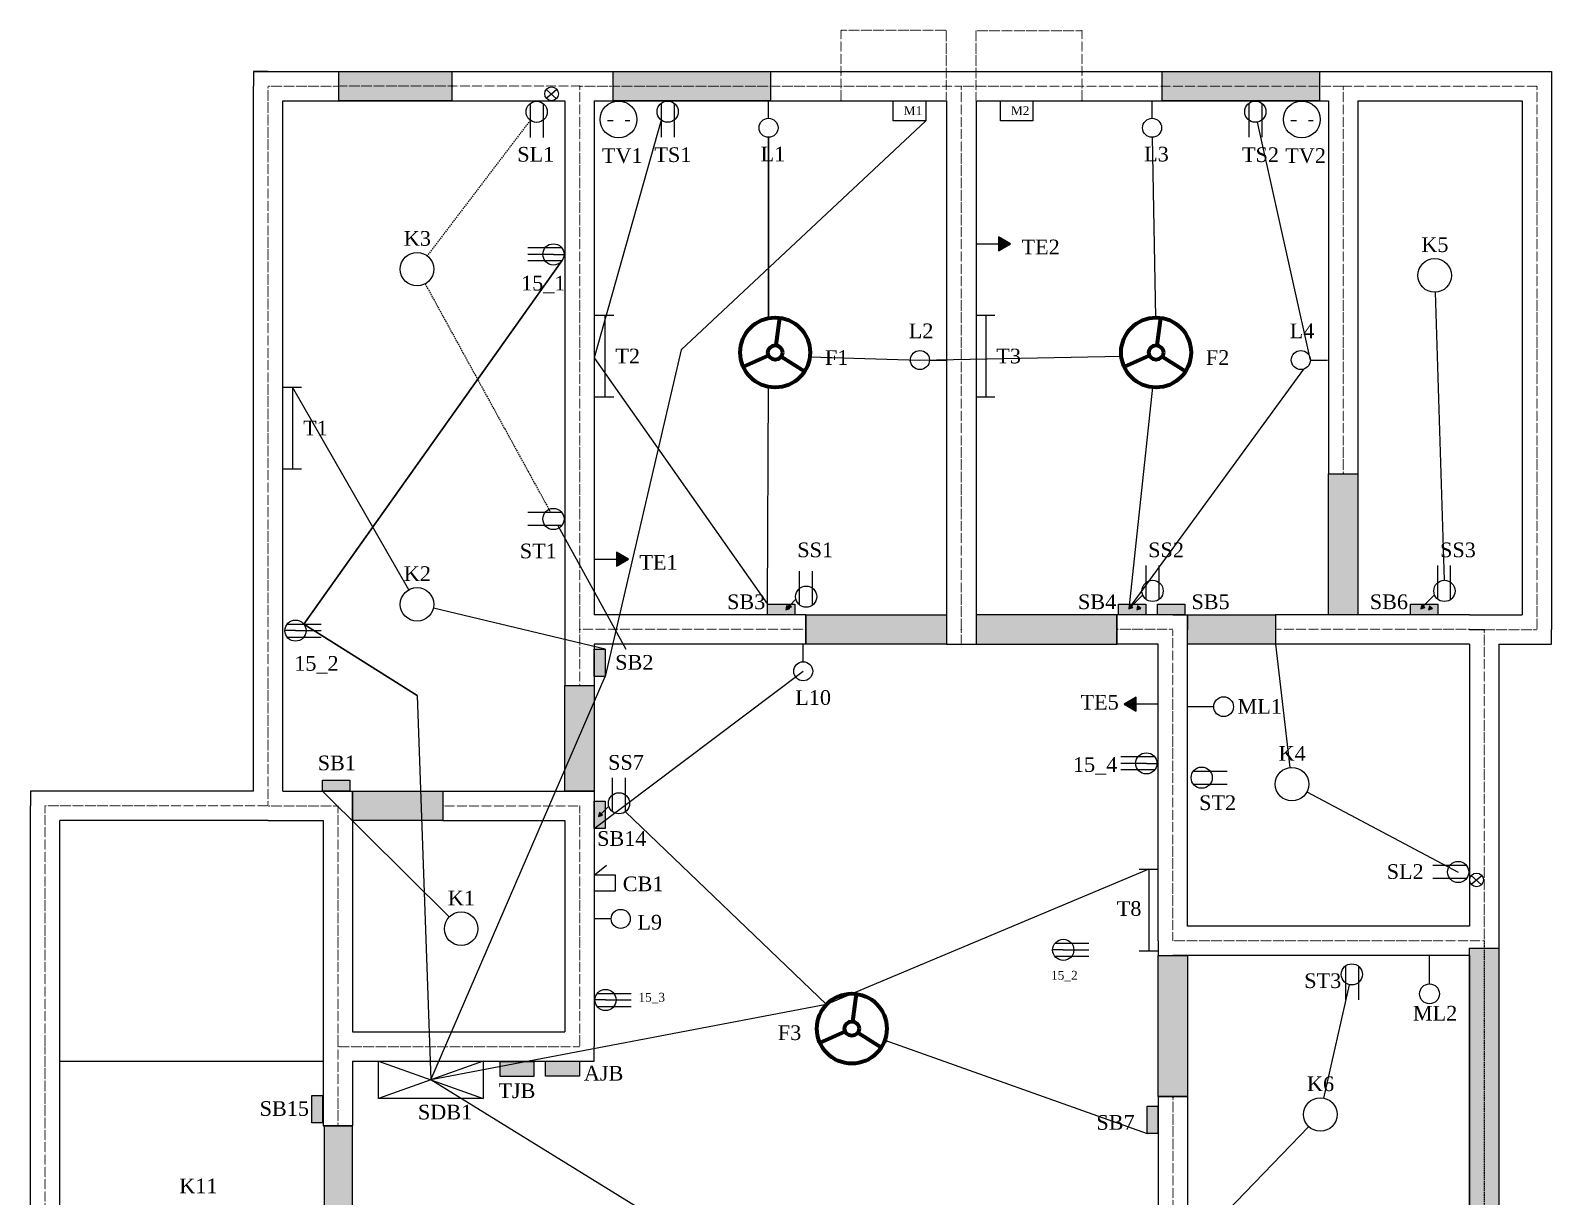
# Model space of a CAD drawing. Header units: inches. Extents: x -1325 to 3116, y -95 to 942.
# Drawn here: x 1796 to 2314, y 490 to 887 of the extents above; entities that cross this region are included whole.
import ezdxf

# ---------------------------------------------------------------- set-up
doc = ezdxf.new("R2010")
doc.units = ezdxf.units.IN
doc.header["$MEASUREMENT"] = 0
doc.linetypes.add('DASHED', pattern=[0.75, 0.5, -0.25])
doc.linetypes.add('DOT', pattern=[0.25, 0, -0.25])

msp = doc.modelspace()

# ---------------------------------------------------------------- hatches: boundary and pattern name
h = msp.add_hatch(color=63)
h.set_gradient(color1=(152, 176, 79), color2=(174, 193, 118), one_color=1, tint=0.61, name='SPHERICAL')
h.paths.add_polyline_path([(1900.53, 873.1), (1939.03, 873.1), (1939.03, 863.1), (1900.53, 863.1)])
h.paths.add_polyline_path([(1993.96, 873.1), (2047.53, 873.1), (2047.53, 863.1), (1993.96, 863.1)])
h.paths.add_polyline_path([(2180.9, 873.1), (2234.46, 873.1), (2234.46, 863.1), (2180.9, 863.1)])
h = msp.add_hatch(color=256)
h.set_gradient(one_color=1, tint=1)
h.paths.add_polyline_path([(2129.31, 814.47), (2125.2, 816.84), (2125.2, 812.1)])
h = msp.add_hatch(color=256)
h.set_gradient(color1=(7, 8, 8), color2=(28, 33, 33), one_color=1, tint=0.12, name='SPHERICAL')
h.paths.add_polyline_path([(2129.31, 814.47), (2125.2, 816.84), (2125.2, 812.1)])
h = msp.add_hatch(color=256)
h.set_gradient(color1=(186, 167, 69), color2=(201, 186, 110), one_color=1, tint=0.61, name='SPHERICAL')
h.paths.add_polyline_path([(2237.53, 736.1), (2247.58, 736.1), (2247.58, 688.1), (2237.53, 688.1)])
h = msp.add_hatch(color=256)
h.set_gradient(one_color=1, tint=1)
h.paths.add_polyline_path([(1999.16, 707.09), (1995.06, 709.46), (1995.06, 704.72)])
h = msp.add_hatch(color=256)
h.set_gradient(color1=(7, 8, 8), color2=(28, 33, 33), one_color=1, tint=0.12, name='SPHERICAL')
h.paths.add_polyline_path([(1999.16, 707.09), (1995.06, 709.46), (1995.06, 704.72)])
h = msp.add_hatch(color=256)
h.set_gradient(color1=(131, 145, 143), color2=(117, 132, 130), one_color=1, tint=0.49, name='SPHERICAL')
h.paths.add_polyline_path([(2046.55, 691.78), (2055.87, 691.78), (2055.87, 688.1), (2046.55, 688.1)])
h = msp.add_hatch(color=256)
h.set_gradient(color1=(7, 8, 8), color2=(28, 33, 33), one_color=1, tint=0.12, name='SPHERICAL')
h.paths.add_polyline_path([(2053.05, 691.24), (2052.74, 689.83), (2054.12, 690.27)])
h = msp.add_hatch(color=256)
h.set_gradient(color1=(7, 8, 8), color2=(28, 33, 33), one_color=1, tint=0.12, name='SPHERICAL')
h.paths.add_polyline_path([(2053.64, 691.77), (2053.32, 690.36), (2054.7, 690.8)])
h = msp.add_hatch(color=256)
h.set_gradient(color1=(131, 145, 143), color2=(117, 132, 130), one_color=1, tint=0.49, name='SPHERICAL')
h.paths.add_polyline_path([(2166.05, 691.78), (2175.37, 691.78), (2175.37, 688.1), (2166.05, 688.1)])
h = msp.add_hatch(color=256)
h.set_gradient(color1=(7, 8, 8), color2=(28, 33, 33), one_color=1, tint=0.12, name='SPHERICAL')
h.paths.add_polyline_path([(2169.91, 691.62), (2169.6, 690.21), (2170.98, 690.64)])
h = msp.add_hatch(color=256)
h.set_gradient(color1=(7, 8, 8), color2=(28, 33, 33), one_color=1, tint=0.12, name='SPHERICAL')
h.paths.add_polyline_path([(2172.55, 691.24), (2172.24, 689.83), (2173.62, 690.27)])
h = msp.add_hatch(color=256)
h.set_gradient(color1=(131, 145, 143), color2=(117, 132, 130), one_color=1, tint=0.49, name='SPHERICAL')
h.paths.add_polyline_path([(2179.28, 691.78), (2188.6, 691.78), (2188.6, 688.1), (2179.28, 688.1)])
h = msp.add_hatch(color=256)
h.set_gradient(color1=(131, 145, 143), color2=(117, 132, 130), one_color=1, tint=0.49, name='SPHERICAL')
h.paths.add_polyline_path([(2265.43, 691.78), (2274.74, 691.78), (2274.74, 688.1), (2265.43, 688.1)])
h = msp.add_hatch(color=256)
h.set_gradient(color1=(7, 8, 8), color2=(28, 33, 33), one_color=1, tint=0.12, name='SPHERICAL')
h.paths.add_polyline_path([(2269.29, 691.62), (2268.97, 690.21), (2270.35, 690.64)])
h = msp.add_hatch(color=256)
h.set_gradient(color1=(7, 8, 8), color2=(28, 33, 33), one_color=1, tint=0.12, name='SPHERICAL')
h.paths.add_polyline_path([(2271.93, 691.24), (2271.61, 689.83), (2272.99, 690.27)])
h = msp.add_hatch(color=256)
h.set_gradient(color1=(186, 167, 69), color2=(201, 186, 110), one_color=1, tint=0.61, name='SPHERICAL')
h.paths.add_polyline_path([(2059.53, 688.1), (2107.53, 688.1), (2107.53, 678.1), (2059.53, 678.1)])
h = msp.add_hatch(color=256)
h.set_gradient(color1=(186, 167, 69), color2=(171, 153, 63), one_color=1, tint=0.46, name='SPHERICAL')
h.paths.add_polyline_path([(2117.53, 678.1), (2165.53, 678.1), (2165.53, 688.1), (2117.53, 688.1)])
h = msp.add_hatch(color=256)
h.set_gradient(color1=(186, 167, 69), color2=(201, 186, 110), one_color=1, tint=0.61, name='SPHERICAL')
h.paths.add_polyline_path([(2189.53, 688.1), (2219.53, 688.1), (2219.53, 678.1), (2189.53, 678.1)])
h = msp.add_hatch(color=256)
h.set_gradient(color1=(131, 145, 143), color2=(117, 132, 130), one_color=1, tint=0.49, name='SPHERICAL')
h.paths.add_polyline_path([(1991.21, 676.43), (1991.21, 667.11), (1987.53, 667.11), (1987.53, 676.43)])
h = msp.add_hatch(color=256)
h.set_gradient(color1=(186, 167, 69), color2=(201, 186, 110), one_color=1, tint=0.61, name='SPHERICAL')
h.paths.add_polyline_path([(1977.53, 664.1), (1987.53, 664.1), (1987.53, 628.1), (1977.53, 628.1)])
h.paths.add_polyline_path([(1935.91, 618.1), (1905.16, 618.1), (1905.16, 628.1), (1935.91, 628.1)])
h.paths.add_polyline_path([(1905.16, 514.1), (1895.53, 514.1), (1895.53, 430.1), (1905.16, 430.1)])
h.paths.add_polyline_path([(2013.53, 430.1), (2061.58, 430.1), (2061.58, 420.1), (2013.53, 420.1)])
h.paths.add_polyline_path([(2119.53, 370.1), (2071.53, 370.1), (2071.53, 360.1), (2119.53, 360.1)])
h.paths.add_polyline_path([(2131.53, 234.1), (2141.53, 234.1), (2141.53, 264.1), (2131.53, 264.1)])
h = msp.add_hatch(color=256)
h.set_gradient(one_color=1, tint=1)
h.paths.add_polyline_path([(2167.95, 657.72), (2172.05, 655.35), (2172.05, 660.09)])
h = msp.add_hatch(color=256)
h.set_gradient(color1=(7, 8, 8), color2=(28, 33, 33), one_color=1, tint=0.12, name='SPHERICAL')
h.paths.add_polyline_path([(2167.95, 657.72), (2172.05, 655.35), (2172.05, 660.09)])
h = msp.add_hatch(color=256)
h.set_gradient(color1=(131, 145, 143), color2=(117, 132, 130), one_color=1, tint=0.49, name='SPHERICAL')
h.paths.add_polyline_path([(1895.02, 631.8), (1904.34, 631.8), (1904.34, 628.12), (1895.02, 628.12)])
h = msp.add_hatch(color=256)
h.set_gradient(color1=(131, 145, 143), color2=(117, 132, 130), one_color=1, tint=0.49, name='SPHERICAL')
h.paths.add_polyline_path([(1991.21, 624.68), (1991.21, 615.36), (1987.53, 615.36), (1987.53, 624.68)])
h = msp.add_hatch(color=256)
h.set_gradient(color1=(7, 8, 8), color2=(28, 33, 33), one_color=1, tint=0.12, name='SPHERICAL')
h.paths.add_polyline_path([(1989.3, 620.88), (1988.99, 619.47), (1990.37, 619.9)])
h = msp.add_hatch(color=63)
h.set_gradient(color1=(152, 176, 79), color2=(174, 193, 118), one_color=1, tint=0.61, name='SPHERICAL')
h.paths.add_polyline_path([(2285.53, 574.68), (2295.53, 574.68), (2295.53, 473.68), (2285.53, 473.68)])
h.paths.add_polyline_path([(2197.6, 120.19), (2240.38, 120.1), (2240.39, 110.1), (2197.6, 110.1)])
h.paths.add_polyline_path([(1919.79, 120.19), (1991.2, 120.1), (1991.2, 110.1), (1919.79, 110.1)])
h.paths.add_polyline_path([(1828.89, 120.19), (1871.67, 120.1), (1871.68, 110.1), (1828.89, 110.1)])
h = msp.add_hatch(color=256)
h.set_gradient(color1=(186, 167, 69), color2=(201, 186, 110), one_color=1, tint=0.61, name='SPHERICAL')
h.paths.add_polyline_path([(2179.53, 572.1), (2189.53, 572.1), (2189.53, 524.1), (2179.53, 524.1)])
h.paths.add_polyline_path([(2219.53, 476.1), (2189.74, 476.1), (2189.74, 466.1), (2219.53, 466.1)])
h = msp.add_hatch(color=256)
h.set_gradient(color1=(129, 169, 10), color2=(107, 140, 8), one_color=1, tint=0.29, name='SPHERICAL')
h.paths.add_polyline_path([(1955.44, 536.09), (1966.95, 536.09), (1966.95, 530.99), (1955.44, 530.99)])
h = msp.add_hatch(color=256)
h.set_gradient(color1=(27, 71, 152), color2=(32, 85, 182), one_color=1, tint=0.42, name='SPHERICAL')
h.paths.add_polyline_path([(1970.98, 536.11), (1982.49, 536.11), (1982.49, 531.01), (1970.98, 531.01)])
h = msp.add_hatch(color=256)
h.set_gradient(color1=(131, 145, 143), color2=(117, 132, 130), one_color=1, tint=0.49, name='SPHERICAL')
h.paths.add_polyline_path([(1895.02, 524.47), (1895.02, 515.16), (1891.35, 515.16), (1891.35, 524.47)])
h = msp.add_hatch(color=256)
h.set_gradient(color1=(131, 145, 143), color2=(117, 132, 130), one_color=1, tint=0.49, name='SPHERICAL')
h.paths.add_polyline_path([(2179.44, 520.8), (2179.44, 511.48), (2175.77, 511.48), (2175.77, 520.8)])

# ---------------------------------------------------------------- linework, layer by layer
at = {"color": 7, "linetype": 'DOT'}
for p, q in [((2107.53, 887.1), (2071.53, 887.1)), ((2071.53, 887.1), (2071.53, 863.1)), ((2107.53, 863.1), (2107.53, 887.1)), ((2117.53, 863.1), (2117.53, 887.1)), ((2117.53, 887.1), (2153.53, 887.1)), ((2153.53, 887.1), (2153.53, 863.1))]:
    msp.add_line(p, q, dxfattribs=at)
for p, q in [((1876.53, 873.1), (1871.53, 873.1)), ((1871.53, 873.1), (1871.53, 868.1)), ((1871.53, 873.1), (1883.9, 873.1)), ((1876.53, 873.1), (1900.53, 873.1)), ((1876.53, 873.1), (1876.53, 873.1)), ((1900.53, 873.1), (1982.53, 873.1)), ((1982.53, 873.1), (2112.53, 873.1)), ((2112.53, 873.1), (2242.53, 873.1)), ((2242.53, 873.1), (2308.53, 873.1)), ((2308.53, 873.1), (2313.53, 873.1)), ((2313.53, 873.1), (2313.53, 868.1)), ((1871.53, 628.1), (1871.53, 868.1)), ((1971.17, 867), (1974.62, 863.85)), ((1971.17, 864.05), (1972.99, 865.52)), ((1972.99, 865.52), (1974.74, 867.06)), ((1972.99, 865.52), (1972.99, 865.52)), ((2313.53, 868.1), (2313.53, 683.1)), ((1881.53, 628.1), (1881.53, 863.1)), ((1881.53, 863.1), (1900.53, 863.1)), ((1900.53, 863.1), (1977.53, 863.1)), ((1965.74, 862.24), (1965.74, 850.68)), ((1970.17, 862.21), (1970.17, 850.68)), ((1977.53, 863.1), (1977.53, 683.1)), ((1987.53, 863.1), (2107.53, 863.1)), ((1987.53, 863.1), (1987.53, 688.1)), ((2010.34, 862.29), (2010.34, 850.74)), ((2014.77, 862.26), (2014.77, 850.74)), ((2046.88, 857.17), (2046.88, 863.04)), ((2107.53, 863.1), (2107.53, 683.1)), ((2117.53, 863.1), (2237.53, 863.1)), ((2117.53, 863.1), (2117.53, 683.1)), ((2177.48, 857.17), (2177.48, 863.04)), ((2210.45, 862.29), (2210.45, 850.74)), ((2214.88, 862.26), (2214.88, 850.74)), ((2237.53, 863.1), (2237.53, 736.1)), ((2247.53, 863.1), (2303.53, 863.1)), ((2247.53, 863.1), (2247.53, 736.1)), ((2303.53, 863.1), (2303.53, 688.1)), ((1992, 856.46), (1993.99, 856.46)), ((1998.06, 856.46), (1999.7, 856.46)), ((2224.69, 856.46), (2226.68, 856.46)), ((2230.75, 856.46), (2232.39, 856.46)), ((2117.68, 814.47), (2126.57, 814.47)), ((1976.5, 813.03), (1964.94, 813.03)), ((1973.63, 810.84), (1964.94, 810.84)), ((1976.46, 808.6), (1964.94, 808.6)), ((1973.63, 810.84), (1977.24, 810.84)), ((1987.88, 790.14), (1994.18, 790.14)), ((1991.14, 790.14), (1991.14, 762.38)), ((2117.59, 790.14), (2123.89, 790.14)), ((2120.85, 790.14), (2120.85, 762.38)), ((1987.53, 775.6), (1987.53, 752.78)), ((2101.66, 774.88), (2107.53, 774.88)), ((2231.38, 774.88), (2237.24, 774.88)), ((1881.55, 765.61), (1887.84, 765.61)), ((1884.81, 765.61), (1884.81, 737.84)), ((1987.88, 762.35), (1994.18, 762.35)), ((2117.59, 762.35), (2123.89, 762.35)), ((1881.55, 737.81), (1887.84, 737.81)), ((2237.53, 736.1), (2247.53, 736.1)), ((1976.5, 722.94), (1964.94, 722.94)), ((1976.46, 718.51), (1964.94, 718.51)), ((1987.53, 707.09), (1996.43, 707.09)), ((2175.43, 693.44), (2175.43, 704.96)), ((2179.86, 693.4), (2179.86, 704.96)), ((2274.8, 693.44), (2274.8, 704.96)), ((2279.11, 693.4), (2279.11, 704.96)), ((2057.46, 691.49), (2057.46, 703.02)), ((2061.89, 691.46), (2061.89, 703.02)), ((2174.33, 694.89), (2170.46, 691.12)), ((2273.71, 694.89), (2269.84, 691.12)), ((2056.19, 693.47), (2054.17, 691.28)), ((1882.96, 684.98), (1894.49, 684.98)), ((2059.53, 688.1), (1987.53, 688.1)), ((2059.53, 688.1), (2059.53, 678.1)), ((2184.53, 688.1), (2165.53, 688.1)), ((2165.53, 688.1), (2165.53, 678.1)), ((2184.53, 688.1), (2189.53, 688.1)), ((2189.53, 688.1), (2189.53, 683.1)), ((2285.53, 688.1), (2219.53, 688.1)), ((2219.53, 688.1), (2219.53, 678.1)), ((2285.53, 688.1), (2303.53, 688.1)), ((1885.79, 682.75), (1882.19, 682.75)), ((1882.93, 680.55), (1894.49, 680.55)), ((1885.79, 682.75), (1894.49, 682.75)), ((1977.53, 683.1), (1977.53, 678.21)), ((1977.53, 683.1), (1977.53, 664.1)), ((2107.53, 683.1), (2107.53, 678.1)), ((2117.53, 683.1), (2117.53, 678.1)), ((2189.53, 582.1), (2189.53, 683.1)), ((2313.53, 678.1), (2313.53, 683.1)), ((2059.53, 678.1), (1987.53, 678.1)), ((1987.53, 678.1), (1987.53, 664.1)), ((2058.69, 672.15), (2058.69, 678.02)), ((2107.53, 678.1), (2117.53, 678.1)), ((2179.53, 678.1), (2165.53, 678.1)), ((2179.53, 577.1), (2179.53, 678.1)), ((2285.53, 678.1), (2219.53, 678.1)), ((2285.53, 678.1), (2285.53, 582.1)), ((2295.53, 678.1), (2295.53, 577.1)), ((2295.53, 678.1), (2308.53, 678.1)), ((2308.53, 678.1), (2313.53, 678.1)), ((1977.53, 664.1), (1987.53, 664.1)), ((2179.58, 657.72), (2170.68, 657.72)), ((2198.49, 656.85), (2189.53, 656.85)), ((2178.39, 639.74), (2166.84, 639.74)), ((2175.53, 637.54), (2166.84, 637.54)), ((2175.53, 637.54), (2179.14, 637.54)), ((1993.71, 621.13), (1993.71, 632.65)), ((1998.14, 621.09), (1998.14, 632.65)), ((2178.36, 635.31), (2166.84, 635.31)), ((2191.56, 634.91), (2203.09, 634.91)), ((1800.53, 628.1), (1795.53, 628.1)), ((1795.53, 628.1), (1795.53, 623.1)), ((1871.53, 628.1), (1800.53, 628.1)), ((1881.53, 628.1), (1900.16, 628.1)), ((1900.16, 628.1), (1905.16, 628.1)), ((1905.16, 628.1), (1905.16, 623.1)), ((1935.91, 628.1), (1982.53, 628.1)), ((1935.91, 628.1), (1935.91, 618.1)), ((1982.53, 628.1), (1987.53, 628.1)), ((1987.53, 628.1), (1987.53, 623.1)), ((2191.53, 630.48), (2203.09, 630.48)), ((1795.53, 541.1), (1795.53, 623.1)), ((1905.16, 623.1), (1905.16, 546.1)), ((1987.53, 623.1), (1987.53, 541.1)), ((1992.48, 622.94), (1989.85, 620.37)), ((1805.53, 541.1), (1805.53, 618.1)), ((1876.53, 618.1), (1805.53, 618.1)), ((1876.53, 618.1), (1895.16, 618.1)), ((1895.16, 618.1), (1895.16, 546.1)), ((1935.91, 618.1), (1977.53, 618.1)), ((1977.53, 618.1), (1977.53, 546.1)), ((1987.56, 599.56), (1991.72, 602.87)), ((2173.14, 601.49), (2179.44, 601.49)), ((2176.4, 601.49), (2176.4, 573.72)), ((2284.6, 602.76), (2273.04, 602.76)), ((2284.56, 598.33), (2273.04, 598.33)), ((2286.18, 599.33), (2289.63, 596.18)), ((2286.18, 596.38), (2288, 597.85)), ((2288, 597.85), (2289.76, 599.39)), ((2287.72, 595.02), (2287.72, 595.02)), ((1993.29, 584.6), (1987.43, 584.6)), ((2285.53, 582.1), (2189.53, 582.1)), ((2144.41, 576.28), (2155.93, 576.28)), ((2179.53, 577.1), (2179.53, 572.1)), ((2295.53, 577.1), (2295.53, 471.1)), ((2147.24, 574.05), (2143.63, 574.05)), ((2144.37, 571.85), (2155.93, 571.85)), ((2147.24, 574.05), (2155.93, 574.05)), ((2173.14, 573.69), (2179.44, 573.69)), ((2179.53, 572.1), (2184.53, 572.1)), ((2285.53, 572.1), (2184.53, 572.1)), ((2271.95, 562.44), (2271.95, 572.1)), ((2285.53, 572.1), (2285.53, 476.1)), ((2243.3, 568.57), (2243.3, 557.01)), ((2247.73, 568.53), (2247.73, 557.01)), ((1991.36, 556.99), (1987.75, 556.99)), ((1988.5, 554.8), (2000.06, 554.8)), ((1988.53, 559.23), (2000.06, 559.23)), ((1991.36, 556.99), (2000.06, 556.99)), ((1895.16, 546.1), (1895.16, 541.1)), ((1905.16, 546.1), (1977.53, 546.1)), ((1795.53, 425.1), (1795.53, 541.1)), ((1805.53, 425.1), (1805.53, 541.1)), ((1895.16, 541.1), (1895.16, 514.1)), ((1987.53, 536.1), (1987.53, 541.1)), ((1805.53, 536.12), (1895.16, 536.12)), ((1905.16, 536.1), (1982.53, 536.1)), ((1905.16, 536.1), (1905.16, 514.1)), ((1914.08, 536.1), (1949.72, 523.4)), ((1949.72, 536.1), (1914.08, 523.4)), ((1982.53, 536.1), (1987.53, 536.1)), ((2179.53, 524.1), (2179.53, 471.1)), ((2179.53, 524.1), (2189.53, 524.1)), ((2189.53, 524.1), (2189.53, 471.1)), ((1895.16, 514.1), (1905.16, 514.1))]:
    msp.add_line(p, q)
at = {"color": 0, "linetype": 'DOT'}
for p, q in [((1876.53, 623.1), (1876.53, 868.1)), ((1876.53, 868.1), (1900.53, 868.1)), ((1982.53, 868.1), (1900.53, 868.1)), ((1982.53, 868.1), (1982.53, 683.1)), ((1982.53, 868.1), (2112.53, 868.1)), ((2112.53, 868.1), (2112.53, 683.1)), ((2112.53, 868.1), (2242.53, 868.1)), ((2242.53, 868.1), (2308.53, 868.1)), ((2242.53, 868.1), (2242.53, 736.1)), ((2308.53, 868.1), (2308.53, 683.1)), ((2059.53, 683.1), (1982.53, 683.1)), ((1982.53, 683.1), (1982.53, 664.1)), ((2184.53, 683.1), (2165.53, 683.1)), ((2184.53, 577.1), (2184.53, 683.1)), ((2285.53, 683.1), (2219.53, 683.1)), ((2290.53, 683.1), (2290.53, 577.1)), ((2290.53, 683.1), (2308.53, 683.1)), ((1800.53, 541.1), (1800.53, 623.1)), ((1876.53, 623.1), (1800.53, 623.1)), ((1876.53, 623.1), (1900.16, 623.1)), ((1900.16, 623.1), (1900.16, 541.1)), ((1935.91, 623.1), (1982.53, 623.1)), ((1982.53, 623.1), (1982.53, 541.1)), ((2290.53, 577.1), (2184.53, 577.1)), ((1800.53, 425.1), (1800.53, 541.1)), ((1900.16, 541.1), (1982.53, 541.1)), ((1900.16, 541.1), (1900.16, 514.1)), ((2184.53, 524.1), (2184.53, 471.1))]:
    msp.add_line(p, q, dxfattribs=at)
at = {"color": 1, "linetype": 'DASHED'}
for p, q in [((1965.75, 856.5), (1930.66, 810.36)), ((1929.95, 800.82), (1972.7, 722.94))]:
    msp.add_line(p, q, dxfattribs=at)
at = {"color": 1}
for p, q in [((2010.34, 856.57), (1987.53, 775.6)), ((2231.38, 774.88), (2213.42, 855.91)), ((2046.9, 789.12), (2046.88, 850.7)), ((2046.88, 850.7), (2046.9, 789.12)), ((2177.53, 850.7), (2178.64, 789.33)), ((2273.89, 797.98), (2276.93, 699.87)), ((1987.53, 775.6), (2046.55, 691.78)), ((2060.95, 775.98), (2098.43, 774.88)), ((2098.43, 774.88), (2167.02, 776.2)), ((2169.6, 690.21), (2229.13, 771.79)), ((1924.37, 696.63), (1884.81, 765.61)), ((2046.55, 691.78), (2046.86, 765.76)), ((2177.6, 765.6), (2169.6, 690.21)), ((1975.13, 718.51), (1998.23, 676.43)), ((1991.21, 676.43), (1932.75, 690.36)), ((2219.53, 678.1), (2224.45, 636.13)), ((1987.53, 615.36), (2058.69, 668.91)), ((1895.02, 628.12), (1938.15, 585.26)), ((2230.16, 627.8), (2281.73, 600.56)), ((1998.14, 621.09), (2066.65, 555.47)), ((2236.02, 523.55), (2244.71, 562.18)), ((2086.45, 543.25), (2175.77, 511.48)), ((2189.53, 471.1), (2230.81, 513.88))]:
    msp.add_line(p, q, dxfattribs=at)
at = {"color": 3}
for p, q in [((2100.42, 856.26), (2017.08, 778.35)), ((2017.08, 778.35), (1991.21, 667.11)), ((1931.9, 529.75), (1991.21, 667.11)), ((1927.22, 660.71), (1931.9, 529.75)), ((2176.4, 601.49), (2066.65, 555.47)), ((2066.65, 555.47), (1931.9, 529.75)), ((2066.53, 446.76), (1931.9, 529.75))]:
    msp.add_line(p, q, dxfattribs=at)
at = {"color": 3, "linetype": 'ByBlock', "lineweight": 30}
msp.add_line((1976.46, 808.6), (1888.63, 684.98), dxfattribs=at)
at = {"lineweight": 70}
for p, q in [((2049.48, 779.88), (2050.73, 789.23)), ((2179.19, 779.88), (2180.44, 789.23)), ((2046.9, 776.39), (2038.27, 772.6)), ((2051.2, 776.08), (2059.18, 771.06)), ((2176.62, 776.39), (2167.98, 772.6)), ((2180.91, 776.08), (2188.9, 771.06)), ((2075.58, 549.69), (2076.84, 559.03)), ((2073.01, 546.2), (2064.37, 542.41)), ((2077.3, 545.88), (2085.29, 540.86))]:
    msp.add_line(p, q, dxfattribs=at)
at = {"color": 3, "lineweight": 30}
msp.add_line((1888.63, 684.98), (1927.22, 660.71), dxfattribs=at)
at = {"color": 4, "linetype": 'DOT'}
msp.add_line((2112.53, 683.1), (2112.53, 678.1), dxfattribs=at)
at = {"color": 0}
msp.add_line((2285.53, 683.1), (2290.53, 683.1), dxfattribs=at)
at = {"linetype": 'DASHED'}
msp.add_line((2290.53, 577.1), (2290.53, 471.1), dxfattribs=at)
for points in [[(1900.53, 873.1), (1939.03, 873.1), (1939.03, 863.1), (1900.53, 863.1)], [(1993.96, 873.1), (2047.53, 873.1), (2047.53, 863.1), (1993.96, 863.1)], [(2180.9, 873.1), (2234.46, 873.1), (2234.46, 863.1), (2180.9, 863.1)], [(2089.32, 863.11), (2100.42, 863.11), (2100.42, 856.26), (2089.32, 856.26)], [(2125.83, 863.11), (2136.93, 863.11), (2136.93, 856.26), (2125.83, 856.26)], [(2129.31, 814.47), (2125.2, 816.84), (2125.2, 812.1)], [(2237.53, 736.1), (2247.58, 736.1), (2247.58, 688.1), (2237.53, 688.1)], [(1999.16, 707.09), (1995.06, 709.46), (1995.06, 704.72)], [(2046.55, 691.78), (2055.87, 691.78), (2055.87, 688.1), (2046.55, 688.1)], [(2053.05, 691.24), (2052.74, 689.83), (2054.12, 690.27)], [(2053.64, 691.77), (2053.32, 690.36), (2054.7, 690.8)], [(2166.05, 691.78), (2175.37, 691.78), (2175.37, 688.1), (2166.05, 688.1)], [(2169.91, 691.62), (2169.6, 690.21), (2170.98, 690.64)], [(2172.55, 691.24), (2172.24, 689.83), (2173.62, 690.27)], [(2179.28, 691.78), (2188.6, 691.78), (2188.6, 688.1), (2179.28, 688.1)], [(2265.43, 691.78), (2274.74, 691.78), (2274.74, 688.1), (2265.43, 688.1)], [(2269.29, 691.62), (2268.97, 690.21), (2270.35, 690.64)], [(2271.93, 691.24), (2271.61, 689.83), (2272.99, 690.27)], [(2059.53, 688.1), (2107.53, 688.1), (2107.53, 678.1), (2059.53, 678.1)], [(2117.53, 678.1), (2165.53, 678.1), (2165.53, 688.1), (2117.53, 688.1)], [(2189.53, 688.1), (2219.53, 688.1), (2219.53, 678.1), (2189.53, 678.1)], [(1991.21, 676.43), (1991.21, 667.11), (1987.53, 667.11), (1987.53, 676.43)], [(1977.53, 664.1), (1987.53, 664.1), (1987.53, 628.1), (1977.53, 628.1)], [(2167.95, 657.72), (2172.05, 655.35), (2172.05, 660.09)], [(1895.02, 631.8), (1904.34, 631.8), (1904.34, 628.12), (1895.02, 628.12)], [(1935.91, 618.1), (1905.16, 618.1), (1905.16, 628.1), (1935.91, 628.1)], [(1991.21, 624.68), (1991.21, 615.36), (1987.53, 615.36), (1987.53, 624.68)], [(1989.3, 620.88), (1988.99, 619.47), (1990.37, 619.9)], [(1987.56, 599.56), (1994.6, 599.56), (1994.6, 594.01), (1987.56, 594.01)], [(2179.53, 572.1), (2189.53, 572.1), (2189.53, 524.1), (2179.53, 524.1)], [(2285.53, 574.68), (2295.53, 574.68), (2295.53, 473.68), (2285.53, 473.68)], [(1914.08, 536.1), (1949.72, 536.1), (1949.72, 523.4), (1914.08, 523.4)], [(1955.44, 536.09), (1966.95, 536.09), (1966.95, 530.99), (1955.44, 530.99)], [(1970.98, 536.11), (1982.49, 536.11), (1982.49, 531.01), (1970.98, 531.01)], [(1895.02, 524.47), (1895.02, 515.16), (1891.35, 515.16), (1891.35, 524.47)], [(2179.44, 520.8), (2179.44, 511.48), (2175.77, 511.48), (2175.77, 520.8)], [(1905.16, 514.1), (1895.53, 514.1), (1895.53, 430.1), (1905.16, 430.1)]]:
    msp.add_lwpolyline(points, close=True)
for centre, radius in [((1972.99, 865.52), 2.34), ((1967.93, 859.38), 3.61), ((1995.79, 856.8), 6.26), ((2012.53, 859.43), 3.61), ((2212.64, 859.43), 3.61), ((2228.47, 856.8), 6.26), ((2046.88, 853.94), 3.24), ((2177.48, 853.94), 3.24), ((1973.63, 810.84), 3.61), ((1927.2, 805.82), 5.71), ((2273.72, 803.68), 5.71), ((2098.43, 774.88), 3.24), ((2228.14, 774.88), 3.24), ((1973.63, 720.75), 3.61), ((1973.63, 720.75), 3.61), ((2177.66, 696.27), 3.61), ((2177.66, 696.27), 3.61), ((2277.04, 696.27), 3.61), ((2277.04, 696.27), 3.61), ((1927.2, 691.68), 5.71), ((2059.7, 694.32), 3.61), ((2059.7, 694.32), 3.61), ((1885.79, 682.75), 3.61), ((1885.79, 682.75), 3.61), ((2058.69, 668.91), 3.24), ((2201.85, 656.85), 3.37), ((2175.53, 637.54), 3.61), ((2175.53, 637.54), 3.61), ((2194.39, 632.67), 3.61), ((2225.11, 630.47), 5.71), ((1995.95, 623.96), 3.61), ((1995.95, 623.96), 3.61), ((2281.73, 600.56), 3.61), ((2281.73, 600.56), 3.61), ((2288, 597.85), 2.34), ((1942.2, 581.24), 5.71), ((1996.53, 584.6), 3.24), ((2147.24, 574.05), 3.61), ((2147.24, 574.05), 3.61), ((2245.5, 565.7), 3.61), ((2245.5, 565.7), 3.61), ((1991.36, 556.99), 3.61), ((1991.36, 556.99), 3.61), ((2271.95, 559.07), 3.37), ((2234.77, 517.99), 5.71)]:
    msp.add_circle(centre, radius)
at = {"lineweight": 70}
for centre, radius in [((2049.14, 777.44), 11.9), ((2178.85, 777.44), 11.9), ((2049.14, 777.44), 2.47), ((2178.85, 777.44), 2.47), ((2075.24, 547.24), 11.9), ((2075.24, 547.24), 2.47)]:
    msp.add_circle(centre, radius, dxfattribs=at)

# ---------------------------------------------------------------- texts
at = {"char_height": 3, "attachment_point": 1}
for s, insert in [('{\\fTimes New Roman|b0|i0|c0|p18;M1}', (2092.92, 861.29)), ('{\\fTimes New Roman|b0|i0|c0|p18;M2}', (2129.42, 861.29))]:
    msp.add_mtext(s, dxfattribs=dict(at, insert=insert))
at = {"width": 3.202, "attachment_point": 1}
for s, insert, char_height in [('{\\fTimes New Roman|b0|i0|c0|p18;SL1}', (1961.32, 847.42), 5), ('{\\fTimes New Roman|b0|i0|c0|p18;TV1}', (1990.16, 846.99), 5), ('{\\fTimes New Roman|b0|i0|c0|p18;TS1}', (2008.01, 847.3), 5), ('{\\fTimes New Roman|b0|i0|c0|p18;L1}', (2044.18, 847.5), 5), ('{\\fTimes New Roman|b0|i0|c0|p18;L3}', (2174.78, 847.5), 5), ('{\\fTimes New Roman|b0|i0|c0|p18;TS2}', (2208.12, 847.3), 5), ('{\\fTimes New Roman|b0|i0|c0|p18;TV2}', (2222.85, 846.99), 5), ('{\\fTimes New Roman|b0|i0|c0|p18;K3}', (1922.68, 818.79), 5), ('{\\fTimes New Roman|b0|i0|c0|p18;TE2}', (2133.04, 815.87), 5), ('{\\fTimes New Roman|b0|i0|c0|p18;K5}', (2269.19, 816.65), 5), ('{\\fTimes New Roman|b0|i0|c0|p18;15_1}', (1962.61, 803.55), 5), ('{\\fTimes New Roman|b0|i0|c0|p18;L2}', (2094.63, 787.31), 5), ('{\\fTimes New Roman|b0|i0|c0|p18;L4}', (2224.34, 787.31), 5), ('{\\fTimes New Roman|b0|i0|c0|p18;\\C5;T2}', (1994.73, 778.74), 5), ('{\\fTimes New Roman|b0|i0|c0|p18;F1}', (2066.1, 778.23), 5), ('{\\fTimes New Roman|b0|i0|c0|p18;\\C5;T3}', (2124.44, 778.74), 5), ('{\\fTimes New Roman|b0|i0|c0|p18;F2}', (2195.81, 778.23), 5), ('{\\fTimes New Roman|b0|i0|c0|p18;\\C5;T1}', (1888.4, 754.2), 5), ('{\\fTimes New Roman|b0|i0|c0|p18;ST1}', (1962.18, 712.37), 5), ('{\\fTimes New Roman|b0|i0|c0|p18;SS1}', (2056.67, 712.74), 5), ('{\\fTimes New Roman|b0|i0|c0|p18;SS2}', (2176.17, 712.74), 5), ('{\\fTimes New Roman|b0|i0|c0|p18;SS3}', (2275.55, 712.74), 5), ('{\\fTimes New Roman|b0|i0|c0|p18;K2}', (1922.68, 704.65), 5), ('{\\fTimes New Roman|b0|i0|c0|p18;TE1}', (2002.89, 708.5), 5), ('{\\fTimes New Roman|b0|i0|c0|p18;SB3}', (2032.75, 695.06), 5), ('{\\fTimes New Roman|b0|i0|c0|p18;SB4}', (2152.25, 695.06), 5), ('{\\fTimes New Roman|b0|i0|c0|p18;SB5}', (2190.9, 695.06), 5), ('{\\fTimes New Roman|b0|i0|c0|p18;SB6}', (2251.62, 695.06), 5), ('{\\fTimes New Roman|b0|i0|c0|p18;15_2}', (1885.37, 674.09), 5), ('{\\fTimes New Roman|b0|i0|c0|p18;SB2}', (1994.67, 674.45), 5), ('{\\fTimes New Roman|b0|i0|c0|p18;L10}', (2055.99, 662.47), 5), ('{\\fTimes New Roman|b0|i0|c0|p18;TE5}', (2153.14, 660.88), 5), ('{\\fTimes New Roman|b0|i0|c0|p18;ML1}', (2206.61, 659.44), 5), ('{\\fTimes New Roman|b0|i0|c0|p18;K4}', (2220.59, 643.44), 5), ('{\\fTimes New Roman|b0|i0|c0|p18;SB1}', (1893.35, 640.2), 5), ('{\\fTimes New Roman|b0|i0|c0|p18;SS7}', (1992.24, 640.39), 5), ('{\\fTimes New Roman|b0|i0|c0|p18;15_4}', (2150.54, 639.64), 5), ('{\\fTimes New Roman|b0|i0|c0|p18;ST2}', (2193.51, 626.66), 5), ('{\\fTimes New Roman|b0|i0|c0|p18;SB14}', (1988.51, 614.47), 5), ('{\\fTimes New Roman|b0|i0|c0|p18;SL2}', (2257.38, 603.21), 5), ('{\\fTimes New Roman|b0|i0|c0|p18;CB1}', (1997.25, 599.03), 5), ('{\\fTimes New Roman|b0|i0|c0|p18;K1}', (1937.67, 594.21), 5), ('{\\fTimes New Roman|b0|i0|c0|p18;\\C5;T8}', (2165.46, 590.63), 5), ('{\\fTimes New Roman|b0|i0|c0|p18;L9}', (2002.23, 585.96), 5), ('{\\fTimes New Roman|b0|i0|c0|p18;15_2}', (2143.09, 566.91), 3), ('{\\fTimes New Roman|b0|i0|c0|p18;ST3}', (2229.31, 566.06), 5), ('{\\fTimes New Roman|b0|i0|c0|p18;15_3}', (2002.57, 559.42), 3), ('{\\fTimes New Roman|b0|i0|c0|p18;ML2}', (2266.31, 554.98), 5), ('{\\fTimes New Roman|b0|i0|c0|p18;F3}', (2050.05, 548.36), 5), ('{\\fTimes New Roman|b0|i0|c0|p18;AJB}', (1984, 534.54), 5), ('{\\fTimes New Roman|b0|i0|c0|p18;TJB}', (1954.9, 528.58), 5), ('{\\fTimes New Roman|b0|i0|c0|p18;K6}', (2230.24, 530.95), 5), ('{\\fTimes New Roman|b0|i0|c0|p18;SB15}', (1873.58, 522.53), 5), ('{\\fTimes New Roman|b0|i0|c0|p18;SDB1}', (1927.49, 521.31), 5), ('{\\fTimes New Roman|b0|i0|c0|p18;SB7}', (2158.52, 517.8), 5), ('{\\fTimes New Roman|b0|i0|c0|p18;K11}', (1846.22, 496.18), 5)]:
    msp.add_mtext(s, dxfattribs=dict(at, insert=insert, char_height=char_height))

doc.saveas('drawing.dxf')
